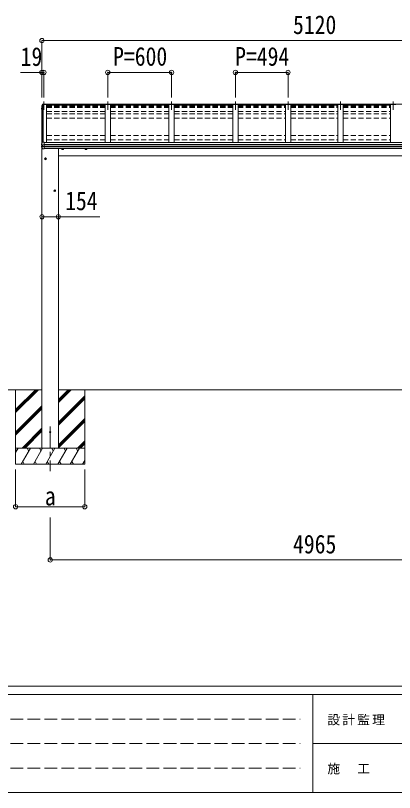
# Model space of a CAD drawing. Units: millimetres at full size, sheet at 1:40; some dimension numbers follow another scale. Extents: x -11243 to 11243, y -7760 to 7760.
# Drawn here: x -7394 to -3833, y -7760 to -453 of the extents above; entities that cross this region are included whole.
import ezdxf
from ezdxf.enums import TextEntityAlignment as Align

# ---------------------------------------------------------------- set-up
doc = ezdxf.new("R2010")
doc.units = ezdxf.units.MM
doc.header["$LTSCALE"] = 40
doc.header["$PDMODE"] = 32
doc.header["$PDSIZE"] = 40
for name, pattern in [('CHAIN1', [8, 5, -1, 1, -1]), ('DASHED1', [1.8, 1.2, -0.6]), ('DASHED3', [4, 3, -1])]:
    doc.linetypes.add(name, pattern=pattern)
for name, color, linetype, lineweight in [('0-0_0', 7, 'Continuous', 9), ('0-1_本体', 5, 'CHAIN1', 9), ('0-3_ELV2', 4, 'Continuous', 9), ('0-6_OTH_LINE', 6, 'Continuous', 9), ('F-0_240', 7, 'Continuous', 9)]:
    doc.layers.add(name, color=color, linetype=linetype, lineweight=lineweight)
doc.styles.add('ＭＳ ゴシック', font='')
doc.styles.get('ＭＳ ゴシック').set_extended_font_data('MS Gothic')

msp = doc.modelspace()

# ---------------------------------------------------------------- linework, layer by layer
at = {"layer": '0-0_0'}
for p, q in [((-7145.74, -3972.64), (-7775.35, -3972.64)), ((-7393.74, -3972.64), (-7393.74, -4672.64)), ((-7393.74, -4158.61), (-7207.76, -3972.64)), ((-7393.74, -4172.76), (-7193.61, -3972.64)), ((-7393.74, -4186.9), (-7179.47, -3972.64)), ((-7393.74, -3974.77), (-7391.6, -3972.64)), ((-2180.74, -3972.64), (-6991.74, -3972.64)), ((-6991.74, -4093.27), (-6871.1, -3972.64)), ((-6991.74, -4079.12), (-6885.25, -3972.64)), ((-6991.74, -4064.98), (-6899.39, -3972.64)), ((-6743.74, -3972.64), (-6743.74, -4672.64)), ((-6991.74, -4277.11), (-6743.74, -4029.12)), ((-6991.74, -4291.25), (-6743.74, -4043.26)), ((-6991.74, -4305.4), (-6743.74, -4057.4)), ((-7393.74, -4370.75), (-7145.74, -4122.75)), ((-7393.74, -4384.89), (-7145.74, -4136.89)), ((-7393.74, -4399.03), (-7145.74, -4151.03)), ((-6991.74, -4489.24), (-6743.74, -4241.25)), ((-6991.74, -4503.39), (-6743.74, -4255.39)), ((-6991.74, -4517.53), (-6743.74, -4269.53)), ((-7333.49, -4522.64), (-7145.74, -4334.88)), ((-7319.35, -4522.64), (-7145.74, -4349.02)), ((-7305.21, -4522.64), (-7145.74, -4363.16)), ((-6812.99, -4522.64), (-6743.74, -4453.38)), ((-6743.74, -4522.64), (-7393.74, -4522.64)), ((-7393.74, -4562.73), (-7370.59, -4522.64)), ((-7341.72, -4672.64), (-7255.12, -4522.64)), ((-7270.12, -4548.62), (-7285.12, -4522.64)), ((-7226.25, -4672.64), (-7139.65, -4522.64)), ((-7154.65, -4548.62), (-7169.65, -4522.64)), ((-7110.78, -4672.64), (-7024.18, -4522.64)), ((-7039.18, -4548.62), (-7054.18, -4522.63)), ((-6995.31, -4672.64), (-6908.71, -4522.64)), ((-6923.71, -4548.62), (-6938.71, -4522.64)), ((-6879.84, -4672.64), (-6793.24, -4522.64)), ((-6823.24, -4522.64), (-6808.24, -4548.62)), ((-6798.85, -4522.64), (-6743.74, -4467.52)), ((-6784.71, -4522.64), (-6743.74, -4481.66)), ((-7385.59, -4548.62), (-7393.74, -4534.5)), ((-7393.74, -4672.64), (-6743.74, -4672.64)), ((-7326.72, -4646.66), (-7311.72, -4672.64)), ((-7211.25, -4646.65), (-7196.25, -4672.64)), ((-7095.78, -4646.66), (-7080.78, -4672.64)), ((-6980.31, -4646.66), (-6965.31, -4672.64)), ((-6864.84, -4646.66), (-6849.84, -4672.64)), ((-6764.37, -4672.64), (-6743.74, -4636.9)), ((-6749.37, -4646.66), (-6743.74, -4656.41))]:
    msp.add_line(p, q, dxfattribs=at)
at = {"layer": '0-0_0', "linetype": 'DASHED1'}
msp.add_line((-7145.74, -4522.64), (-6991.74, -4522.64), dxfattribs=at)
at = {"layer": '0-1_本体'}
for p, q in [((-7127.24, -1259.65), (-7127.24, -1338.91)), ((-6527.24, -1259.65), (-6527.24, -1338.91)), ((-5927.24, -1259.65), (-5927.24, -1338.91)), ((-5327.24, -1259.65), (-5327.24, -1338.91)), ((-4833.24, -1259.65), (-4833.24, -1338.91)), ((-4339.24, -1259.65), (-4339.24, -1338.91)), ((-3845.24, -1259.65), (-3845.24, -1338.91)), ((-7068.74, -4316.69), (-7068.74, -4737.77))]:
    msp.add_line(p, q, dxfattribs=at)
at = {"layer": '0-3_ELV2'}
for p, q in [((-7148.71, -1306.7), (-7148.71, -1310.72)), ((-7147.66, -1312), (-7146.24, -1312.27)), ((-7146.24, -1310.4), (-7146.8, -1310.29)), ((-7146.24, -1310.75), (-7146.8, -1310.64)), ((-7146.24, -1309.37), (-7139.11, -1290.82)), ((-7146.24, -1309.37), (-7146.24, -1653.65)), ((-7139.41, -1290.66), (-7138.22, -1290.6)), ((-7139.24, -1291.13), (-7139.24, -1639.13)), ((-7139.11, -1290.82), (-7102.24, -1290.82)), ((-7138.07, -1290.38), (-7138.44, -1287.91)), ((-7138.22, -1290.6), (-7138.44, -1289.11)), ((-7124.24, -1284.68), (-7138.4, -1285.45)), ((-7127.24, -1289.78), (-7138.07, -1290.38)), ((-7138.07, -1290.38), (-7138.07, -1290.81)), ((-7138.07, -1290.76), (-7127.24, -1290.76)), ((-7133.54, -1644.5), (-7133.54, -1290.82)), ((-7127.24, -1287.53), (-7127.24, -1290.76)), ((-7127.24, -1287.53), (-7124.24, -1287.53)), ((-7124.24, -1287.53), (-7124.24, -1284.68)), ((-7102.24, -1290.82), (-7102.24, -1647.08)), ((-7102.24, -1296.22), (-6552.24, -1296.22)), ((-6502.24, -1290.82), (-6552.24, -1290.82)), ((-6552.24, -1290.82), (-6552.24, -1647.08)), ((-6502.24, -1290.82), (-6502.24, -1647.08)), ((-6502.24, -1296.22), (-5952.24, -1296.22)), ((-5902.24, -1290.82), (-5952.24, -1290.82)), ((-5952.24, -1290.82), (-5952.24, -1647.08)), ((-5902.24, -1290.82), (-5902.24, -1647.08)), ((-5902.24, -1296.22), (-5352.24, -1296.22)), ((-5302.24, -1290.82), (-5352.24, -1290.82)), ((-5352.24, -1290.82), (-5352.24, -1647.08)), ((-5302.24, -1290.82), (-5302.24, -1647.08)), ((-5302.24, -1296.22), (-4858.24, -1296.22)), ((-4808.24, -1290.82), (-4858.24, -1290.82)), ((-4858.24, -1290.82), (-4858.24, -1647.08)), ((-4808.24, -1290.82), (-4808.24, -1647.08)), ((-4808.24, -1296.22), (-4364.24, -1296.22)), ((-4314.24, -1290.82), (-4364.24, -1290.82)), ((-4364.24, -1290.82), (-4364.24, -1647.08)), ((-4314.24, -1290.82), (-4314.24, -1647.08)), ((-4314.24, -1296.22), (-3870.24, -1296.22)), ((-3820.24, -1290.82), (-3870.24, -1290.82)), ((-3870.24, -1290.82), (-3870.24, -1647.08)), ((-7149.11, -1325.65), (-7149.11, -1329.7)), ((-7149.07, -1325.32), (-7149.08, -1325.38)), ((-7146.24, -1328.07), (-7148.06, -1328.42)), ((-7146.24, -1324.06), (-7147.37, -1324.2)), ((-7147.09, -1329.76), (-7146.24, -1329.59)), ((-7149.28, -1685.99), (-7149.28, -1679.46)), ((-7148.81, -1667.44), (-7148.81, -1660.93)), ((-7141.24, -1677.08), (-7148.47, -1678.48)), ((-7147.94, -1668.43), (-7148.01, -1668.42)), ((-7147.94, -1668.43), (-7147.93, -1668.43)), ((-7140.68, -1669.36), (-7147.06, -1668.57)), ((-7146.24, -1668.67), (-7146.24, -1678.05)), ((-7141.24, -1669.3), (-7141.24, -1683.09)), ((-7124.24, -1669.36), (-7139.03, -1669.46)), ((-7124.24, -1707.52), (-7124.24, -1644.04)), ((-7124.24, -1647.08), (-2048.24, -1647.08)), ((-7124.24, -1666.6), (-2048.24, -1666.6)), ((-7124.24, -1667.5), (-2048.24, -1667.5)), ((-7145.74, -1692.14), (-7145.74, -4522.64)), ((-7124.24, -1683.22), (-7139.03, -1683.01)), ((-7136.61, -1706.43), (-7136.6, -1706.45)), ((-7124.24, -1707.52), (-7135.82, -1706.9)), ((-7124.24, -1684.74), (-2048.24, -1684.74)), ((-7124.24, -1686.71), (-2048.24, -1686.71)), ((-7124.24, -1704.73), (-2048.24, -1704.73)), ((-6991.74, -1704.73), (-6991.74, -4522.64)), ((-6991.74, -1772.64), (-2180.74, -1772.64))]:
    msp.add_line(p, q, dxfattribs=at)
at = {"layer": '0-3_ELV2', "linetype": 'DASHED1'}
for p, q in [((-7102.24, -1306.34), (-6552.24, -1306.34)), ((-7102.24, -1311.18), (-6552.24, -1311.18)), ((-7102.24, -1312.72), (-6552.24, -1312.72)), ((-7102.24, -1314.68), (-6552.24, -1314.68)), ((-6502.24, -1306.34), (-5952.24, -1306.34)), ((-6502.24, -1311.18), (-5952.24, -1311.18)), ((-6502.24, -1312.72), (-5952.24, -1312.72)), ((-6502.24, -1314.68), (-5952.24, -1314.68)), ((-5902.24, -1306.34), (-5352.24, -1306.34)), ((-5902.24, -1311.18), (-5352.24, -1311.18)), ((-5902.24, -1312.72), (-5352.24, -1312.72)), ((-5902.24, -1314.68), (-5352.24, -1314.68)), ((-5302.24, -1306.34), (-4858.24, -1306.34)), ((-5302.24, -1311.18), (-4858.24, -1311.18)), ((-5302.24, -1312.72), (-4858.24, -1312.72)), ((-5302.24, -1314.68), (-4858.24, -1314.68)), ((-4808.24, -1306.34), (-4364.24, -1306.34)), ((-4808.24, -1311.18), (-4364.24, -1311.18)), ((-4808.24, -1312.72), (-4364.24, -1312.72)), ((-4808.24, -1314.68), (-4364.24, -1314.68)), ((-4314.24, -1306.34), (-3870.24, -1306.34)), ((-4314.24, -1311.18), (-3870.24, -1311.18)), ((-4314.24, -1312.72), (-3870.24, -1312.72)), ((-4314.24, -1314.68), (-3870.24, -1314.68)), ((-7102.24, -1318.45), (-6552.24, -1318.45)), ((-7102.24, -1355.76), (-6552.24, -1355.76)), ((-7102.24, -1376.91), (-6552.24, -1376.91)), ((-6502.24, -1318.45), (-5952.24, -1318.45)), ((-6502.24, -1355.76), (-5952.24, -1355.76)), ((-6502.24, -1376.91), (-5952.24, -1376.91)), ((-5902.24, -1318.45), (-5352.24, -1318.45)), ((-5902.24, -1355.76), (-5352.24, -1355.76)), ((-5902.24, -1376.91), (-5352.24, -1376.91)), ((-5302.24, -1318.45), (-4858.24, -1318.45)), ((-5302.24, -1355.76), (-4858.24, -1355.76)), ((-5302.24, -1376.91), (-4858.24, -1376.91)), ((-4808.24, -1318.45), (-4364.24, -1318.45)), ((-4808.24, -1355.76), (-4364.24, -1355.76)), ((-4808.24, -1376.91), (-4364.24, -1376.91)), ((-4314.24, -1318.45), (-3870.24, -1318.45)), ((-4314.24, -1355.76), (-3870.24, -1355.76)), ((-4314.24, -1376.91), (-3870.24, -1376.91)), ((-7102.24, -1419.43), (-6552.24, -1419.43)), ((-6502.24, -1419.43), (-5952.24, -1419.43)), ((-5902.24, -1419.43), (-5352.24, -1419.43)), ((-5302.24, -1419.43), (-4858.24, -1419.43)), ((-4808.24, -1419.43), (-4364.24, -1419.43)), ((-4314.24, -1419.43), (-3870.24, -1419.43)), ((-7102.24, -1579.7), (-6552.24, -1579.7)), ((-6502.24, -1579.7), (-5952.24, -1579.7)), ((-5902.24, -1579.7), (-5352.24, -1579.7)), ((-5302.24, -1579.7), (-4858.24, -1579.7)), ((-4808.24, -1579.7), (-4364.24, -1579.7)), ((-4314.24, -1579.7), (-3870.24, -1579.7)), ((-7102.24, -1622.21), (-6552.24, -1622.21)), ((-6502.24, -1622.21), (-5952.24, -1622.21)), ((-5902.24, -1622.21), (-5352.24, -1622.21)), ((-5302.24, -1622.21), (-4858.24, -1622.21)), ((-4808.24, -1622.21), (-4364.24, -1622.21)), ((-4314.24, -1622.21), (-3870.24, -1622.21))]:
    msp.add_line(p, q, dxfattribs=at)
at = {"layer": '0-3_ELV2'}
for points in [[(-7148.7, -1306.55), (-7148.71, -1306.65), (-7148.71, -1306.71)], [(-7141.04, -1286.66), (-7145.29, -1297.27), (-7148.63, -1306.21), (-7148.7, -1306.49), (-7148.7, -1306.55)], [(-7141.04, -1290.23), (-7142.04, -1292.72), (-7143.02, -1295.21), (-7143.99, -1297.71), (-7144.95, -1300.22), (-7145.89, -1302.73), (-7146.82, -1305.25), (-7147.73, -1307.77), (-7148.64, -1310.29)], [(-7124.24, -1287.11), (-7138.44, -1287.91), (-7138.44, -1289.11), (-7139.55, -1289.17)], [(-7138.13, -1290.81), (-7138.22, -1290.25), (-7138.22, -1290.6)], [(-7127.24, -1290.82), (-7127.24, -1287.54), (-2045.24, -1287.54)], [(-7149.08, -1325.33), (-7149.11, -1325.51), (-7149.11, -1325.65)], [(-7148.94, -1330.34), (-7147.48, -1332.88), (-7146.24, -1335.01)], [(-7148.75, -1660.6), (-7148.8, -1660.81), (-7148.81, -1660.93)], [(-7140.87, -1639.79), (-7141.91, -1642.37), (-7142.93, -1644.96), (-7143.94, -1647.55), (-7144.93, -1650.15), (-7145.91, -1652.76), (-7146.87, -1655.36), (-7147.82, -1657.98), (-7148.75, -1660.6)], [(-7145.46, -1668.66), (-7146.7, -1668.61), (-7147.93, -1668.43)], [(-7140.68, -1669.36), (-7140.44, -1669.39), (-7140.29, -1669.4)], [(-7124.24, -1644.04), (-7138.24, -1644.73), (-7138.24, -1639.08), (-7140, -1639.17)], [(-6951.24, -1712.43), (-6957.74, -1708.68), (-6957.74, -1704.73)], [(-6951.24, -1712.43), (-6944.74, -1708.68), (-6944.74, -1704.73)], [(-6731.25, -1712.43), (-6737.75, -1708.68), (-6737.75, -1704.73)], [(-6731.25, -1712.43), (-6724.75, -1708.68), (-6724.75, -1704.73)], [(-7112.74, -1807.43), (-7119.24, -1803.68), (-7119.24, -1796.17), (-7112.74, -1792.42)], [(-7112.74, -1807.43), (-7106.24, -1803.68), (-7106.24, -1796.17), (-7112.74, -1792.42)], [(-7025.74, -2107.43), (-7032.24, -2103.68), (-7032.24, -2096.17), (-7025.74, -2092.42)], [(-7025.74, -2107.43), (-7019.24, -2103.68), (-7019.24, -2096.17), (-7025.74, -2092.42)]]:
    msp.add_lwpolyline(points, dxfattribs=at)
for centre, radius in [((-7112.74, -1799.93), 8.5), ((-7112.74, -1799.93), 7.7), ((-7112.74, -1799.93), 6.5), ((-7025.74, -2099.93), 8.5), ((-7025.74, -2099.93), 7.7), ((-7025.74, -2099.93), 6.5), ((-7068.74, -4372.64), 5)]:
    msp.add_circle(centre, radius, dxfattribs=at)
for centre, radius, start, end in [((-7147.41, -1310.72), 1.3, 160.55137, 259.11062), ((-7146.75, -1310.34), 0.299, 160.48478, 259.11069), ((-6677.3, -1477.22), 498.52, 158.04646, 160.43093), ((-7146.75, -1309.99), 0.3, 212.93591, 259.04607), ((-7139.47, -1290.87), 1.7, 92.9577, 157.99775), ((-7138.82, -1288.03), 2.62, 80.76, 148.16555), ((-7139.4, -1290.96), 0.3, 92.95769, 158.00506), ((-7147.82, -1329.7), 1.3, 100.8784, 209.72862), ((-7147.81, -1325.6), 1.3, 99.76805, 169.97457), ((-7147.36, -1326.53), 2.32, 92.65141, 119.69627), ((-7147.03, -1330.05), 0.299, 100.87832, 209.80871), ((-6714.47, -1081.44), 499.04, 209.85327, 210.09589), ((-6714.47, -1081.79), 499.04, 209.85327, 210.09589), ((-7148.28, -1679.46), 0.998, 100.914, 179.94879), ((-7147.81, -1667.44), 1, 180, 258.54639), ((-7139.95, -1640.17), 1, 92.95955, 157.94622), ((-7148.28, -1685.99), 1, 180, 210.67851), ((-6754.33, -1452.29), 459.05, 210.67556, 213.61643), ((-7141.58, -1666.74), 16.37, 271.41275, 274.51688), ((-7135.77, -1705.9), 1, 213.61937, 266.89265), ((-6951.24, -1704.93), 8.5, 178.68482, 1.31518), ((-6951.24, -1704.93), 7.7, 178.54815, 1.45185), ((-6951.24, -1704.93), 6.5, 178.27991, 1.72009), ((-6731.25, -1704.93), 8.5, 178.68472, 1.31528), ((-6731.25, -1704.93), 7.7, 178.54804, 1.45196), ((-6731.25, -1704.93), 6.5, 178.27976, 1.72024)]:
    msp.add_arc(centre, radius, start, end, dxfattribs=at)
for centre, major_axis, ratio, start_param, end_param in [((-7140.39, -1661.84), (9.96, -2.12), 0.734427, 4.8771941, 5.0024979), ((-7140.24, -1682.9), (1, 0.195), 0.067217, 3.1284981, 3.4826308), ((-7140.39, -1690.62), (9.97, 1.96), 0.736539, 1.29146, 1.4167637)]:
    msp.add_ellipse(centre, major_axis=major_axis, ratio=ratio, start_param=start_param, end_param=end_param, dxfattribs=at)
at = {"layer": '0-6_OTH_LINE'}
for p, q in [((-7146.24, -687.54), (-7146.24, -1223.01)), ((-7146.24, -687.54), (-2026.24, -687.54)), ((-7146.24, -987.54), (-7346.46, -987.54)), ((-7146.24, -987.54), (-7146.24, -1223.01)), ((-7127.24, -987.54), (-7146.24, -987.54)), ((-7127.24, -987.54), (-7127.24, -1223.01)), ((-6527.24, -987.54), (-5927.24, -987.54)), ((-6527.24, -987.54), (-6527.24, -1223.01)), ((-5927.24, -987.54), (-5927.24, -1223.01)), ((-5327.24, -987.54), (-5327.24, -1223.01)), ((-7145.74, -2345.32), (-6991.74, -2345.32)), ((-7393.74, -5072.62), (-7393.74, -4722.64)), ((-6743.74, -5072.62), (-6743.74, -4722.64)), ((-7393.74, -5072.62), (-6743.74, -5072.62)), ((-7068.74, -5572.64), (-7068.74, -5172.64)), ((-7068.74, -5572.64), (-2103.74, -5572.64))]:
    msp.add_line(p, q, dxfattribs=at)
at = {"layer": '0-6_OTH_LINE', "lineweight": 18}
msp.add_line((-6991.74, -2345.32), (-6602.53, -2345.32), dxfattribs=at)
at = {"layer": '0-6_OTH_LINE'}
msp.add_lwpolyline([(-5327.24, -987.54), (-4833.24, -987.54), (-4833.24, -1223.01)], dxfattribs=at)
for p in [(-7146.24, -687.54), (-7146.24, -987.54), (-7127.24, -987.54), (-6527.24, -987.54), (-5927.24, -987.54), (-5327.24, -987.54), (-4833.24, -987.54), (-7145.74, -2345.32), (-6991.74, -2345.32), (-7393.74, -5072.62), (-6743.74, -5072.62), (-7068.74, -5572.64)]:
    msp.add_point(p, dxfattribs=at)
at = {"layer": 'F-0_240', "color": 5}
for p, q in [((-11242.74, -6760), (10677.26, -6760)), ((-11242.74, -6840), (7121.58, -6840)), ((-4598.42, -6840), (-4598.42, -7760)), ((-4598.42, -7300), (3601.58, -7300)), ((-11242.74, -7760), (10677.26, -7760))]:
    msp.add_line(p, q, dxfattribs=at)
at = {"layer": 'F-0_240', "color": 4, "linetype": 'DASHED3'}
for p, q in [((-11122.75, -7070), (-4718.42, -7070)), ((-11122.75, -7300), (-4718.42, -7300)), ((-11122.75, -7530), (-4718.42, -7530))]:
    msp.add_line(p, q, dxfattribs=at)

# ---------------------------------------------------------------- texts
at = {"layer": '0-6_OTH_LINE', "color": 7, "style": 'ＭＳ ゴシック', "width": 0.85}
for s, p in [('5120', (-4786.24, -679.54)), ('19', (-7346.13, -979.13)), ('P=600', (-6477.24, -977.54)), ('P=494', (-5330.24, -977.54)), ('154', (-6928.24, -2335.9)), ('a', (-7118.74, -5112.62)), ('4965', (-4786.24, -5564.64))]:
    msp.add_text(s, height=176, dxfattribs=at).set_placement(p, align=Align.BOTTOM_LEFT)
at = {"layer": 'F-0_240', "char_height": 87.98, "attachment_point": 7, "style": 'ＭＳ ゴシック'}
for s, insert in [('\\T1.17;設計監理', (-4463.32, -7130)), ('\\T1.17;施\u3000工', (-4463.32, -7590))]:
    msp.add_mtext(s, dxfattribs=dict(at, insert=insert))

doc.saveas('drawing.dxf')
